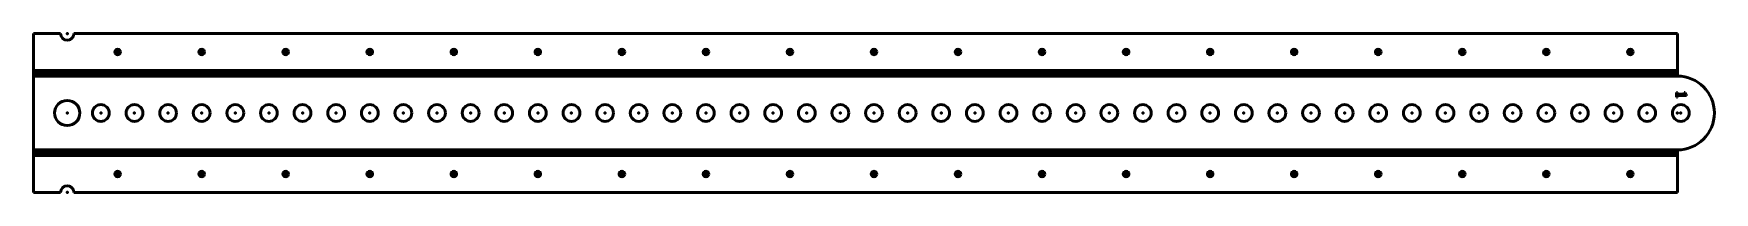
# Model space of a CAD drawing. Header units: millimetres. Extents: x 0 to 1000, y -69 to 25.
import ezdxf

# ---------------------------------------------------------------- set-up
doc = ezdxf.new("R2010")
doc.units = ezdxf.units.MM
for name, color, linetype, lineweight in [('IV_ARC_CENTERS', 7, 'Continuous', 50), ('IV_BEND_DOWN', 7, 'Continuous', 50), ('IV_FEATURE_PROFILES', 7, 'Continuous', 50), ('IV_INTERIOR_PROFILES', 7, 'Continuous', 50), ('IV_OUTER_PROFILE', 7, 'Continuous', 50), ('IV_TANGENT', 7, 'Continuous', 50)]:
    doc.layers.add(name, color=color, linetype=linetype, lineweight=lineweight)

msp = doc.modelspace()

# ---------------------------------------------------------------- linework, layer by layer
at = {"layer": 'IV_ARC_CENTERS'}
for p in [(20, 25.4), (50, 14.4), (100, 14.4), (150, 14.4), (200, 14.4), (250, 14.4), (300, 14.4), (350, 14.4), (400, 14.4), (450, 14.4), (500, 14.4), (550, 14.4), (600, 14.4), (650, 14.4), (700, 14.4), (750, 14.4), (800, 14.4), (850, 14.4), (900, 14.4), (950, 14.4), (20, -22), (40, -22), (60, -22), (80, -22), (100, -22), (120, -22), (140, -22), (160, -22), (180, -22), (200, -22), (220, -22), (240, -22), (260, -22), (280, -22), (300, -22), (320, -22), (340, -22), (360, -22), (380, -22), (400, -22), (420, -22), (440, -22), (460, -22), (480, -22), (500, -22), (520, -22), (540, -22), (560, -22), (580, -22), (600, -22), (620, -22), (640, -22), (660, -22), (680, -22), (700, -22), (720, -22), (740, -22), (760, -22), (780, -22), (800, -22), (820, -22), (840, -22), (860, -22), (880, -22), (900, -22), (920, -22), (940, -22), (960, -22), (978, -22), (980, -22), (50, -58.4), (100, -58.4), (150, -58.4), (200, -58.4), (250, -58.4), (300, -58.4), (350, -58.4), (400, -58.4), (450, -58.4), (500, -58.4), (550, -58.4), (600, -58.4), (650, -58.4), (700, -58.4), (750, -58.4), (800, -58.4), (850, -58.4), (900, -58.4), (950, -58.4), (20, -69.4)]:
    msp.add_point(p, dxfattribs=at)
at = {"layer": 'IV_BEND_DOWN'}
for p, q in [((978, 1.7), (0, 1.7)), ((978, -45.7), (0, -45.7))]:
    msp.add_line(p, q, dxfattribs=at)
at = {"layer": 'IV_FEATURE_PROFILES'}
for p, q in [((977.4, -9.7), (978, -9.7)), ((977.4, -12.6), (977.4, -9.7)), ((978, -9.7), (978, -10.8)), ((982.1, -9.7), (982.7, -9.7)), ((982.1, -10.8), (982.1, -9.7)), ((982.7, -9.7), (982.8, -10.6)), ((978, -12.6), (977.4, -12.6)), ((978, -10.8), (982.1, -10.8)), ((978, -11.6), (978, -12.6)), ((983.5, -11.6), (978, -11.6)), ((982.8, -10.6), (983.1, -10.8)), ((983.1, -10.8), (983.5, -10.9)), ((983.5, -10.9), (983.5, -11.6))]:
    msp.add_line(p, q, dxfattribs=at)
at = {"layer": 'IV_INTERIOR_PROFILES'}
for centre, radius in [((50, 14.4), 1.67), ((100, 14.4), 1.67), ((150, 14.4), 1.67), ((200, 14.4), 1.67), ((250, 14.4), 1.67), ((300, 14.4), 1.67), ((350, 14.4), 1.67), ((400, 14.4), 1.67), ((450, 14.4), 1.67), ((500, 14.4), 1.67), ((550, 14.4), 1.67), ((600, 14.4), 1.67), ((650, 14.4), 1.67), ((700, 14.4), 1.67), ((750, 14.4), 1.67), ((800, 14.4), 1.67), ((850, 14.4), 1.67), ((900, 14.4), 1.67), ((950, 14.4), 1.67), ((20, -22), 7.5), ((40, -22), 5), ((60, -22), 5), ((80, -22), 5), ((100, -22), 5), ((120, -22), 5), ((140, -22), 5), ((160, -22), 5), ((180, -22), 5), ((200, -22), 5), ((220, -22), 5), ((240, -22), 5), ((260, -22), 5), ((280, -22), 5), ((300, -22), 5), ((320, -22), 5), ((340, -22), 5), ((360, -22), 5), ((380, -22), 5), ((400, -22), 5), ((420, -22), 5), ((440, -22), 5), ((460, -22), 5), ((480, -22), 5), ((500, -22), 5), ((520, -22), 5), ((540, -22), 5), ((560, -22), 5), ((580, -22), 5), ((600, -22), 5), ((620, -22), 5), ((640, -22), 5), ((660, -22), 5), ((680, -22), 5), ((700, -22), 5), ((720, -22), 5), ((740, -22), 5), ((760, -22), 5), ((780, -22), 5), ((800, -22), 5), ((820, -22), 5), ((840, -22), 5), ((860, -22), 5), ((880, -22), 5), ((900, -22), 5), ((920, -22), 5), ((940, -22), 5), ((960, -22), 5), ((980, -22), 5), ((50, -58.4), 1.67), ((100, -58.4), 1.67), ((150, -58.4), 1.67), ((200, -58.4), 1.67), ((250, -58.4), 1.67), ((300, -58.4), 1.67), ((350, -58.4), 1.67), ((400, -58.4), 1.67), ((450, -58.4), 1.67), ((500, -58.4), 1.67), ((550, -58.4), 1.67), ((600, -58.4), 1.67), ((650, -58.4), 1.67), ((700, -58.4), 1.67), ((750, -58.4), 1.67), ((800, -58.4), 1.67), ((850, -58.4), 1.67), ((900, -58.4), 1.67), ((950, -58.4), 1.67)]:
    msp.add_circle(centre, radius, dxfattribs=at)
at = {"layer": 'IV_OUTER_PROFILE'}
for p, q in [((16, 25.4), (0, 25.4)), ((0, -69.4), (0, 25.4)), ((978, 25.4), (24, 25.4)), ((978, 0), (978, 25.4)), ((978, -69.4), (978, -44)), ((16, -69.4), (0, -69.4)), ((978, -69.4), (24, -69.4))]:
    msp.add_line(p, q, dxfattribs=at)
for centre, radius, start, end in [((20, 25.4), 4, 180, 0), ((978, -22), 22, 270, 90), ((20, -69.4), 4, 360, 180)]:
    msp.add_arc(centre, radius, start, end, dxfattribs=at)
at = {"layer": 'IV_TANGENT'}
for p, q in [((0, 3.4), (978, 3.4)), ((0, 0), (978, 0)), ((0, -44), (978, -44)), ((0, -47.4), (978, -47.4))]:
    msp.add_line(p, q, dxfattribs=at)

doc.saveas('drawing.dxf')
